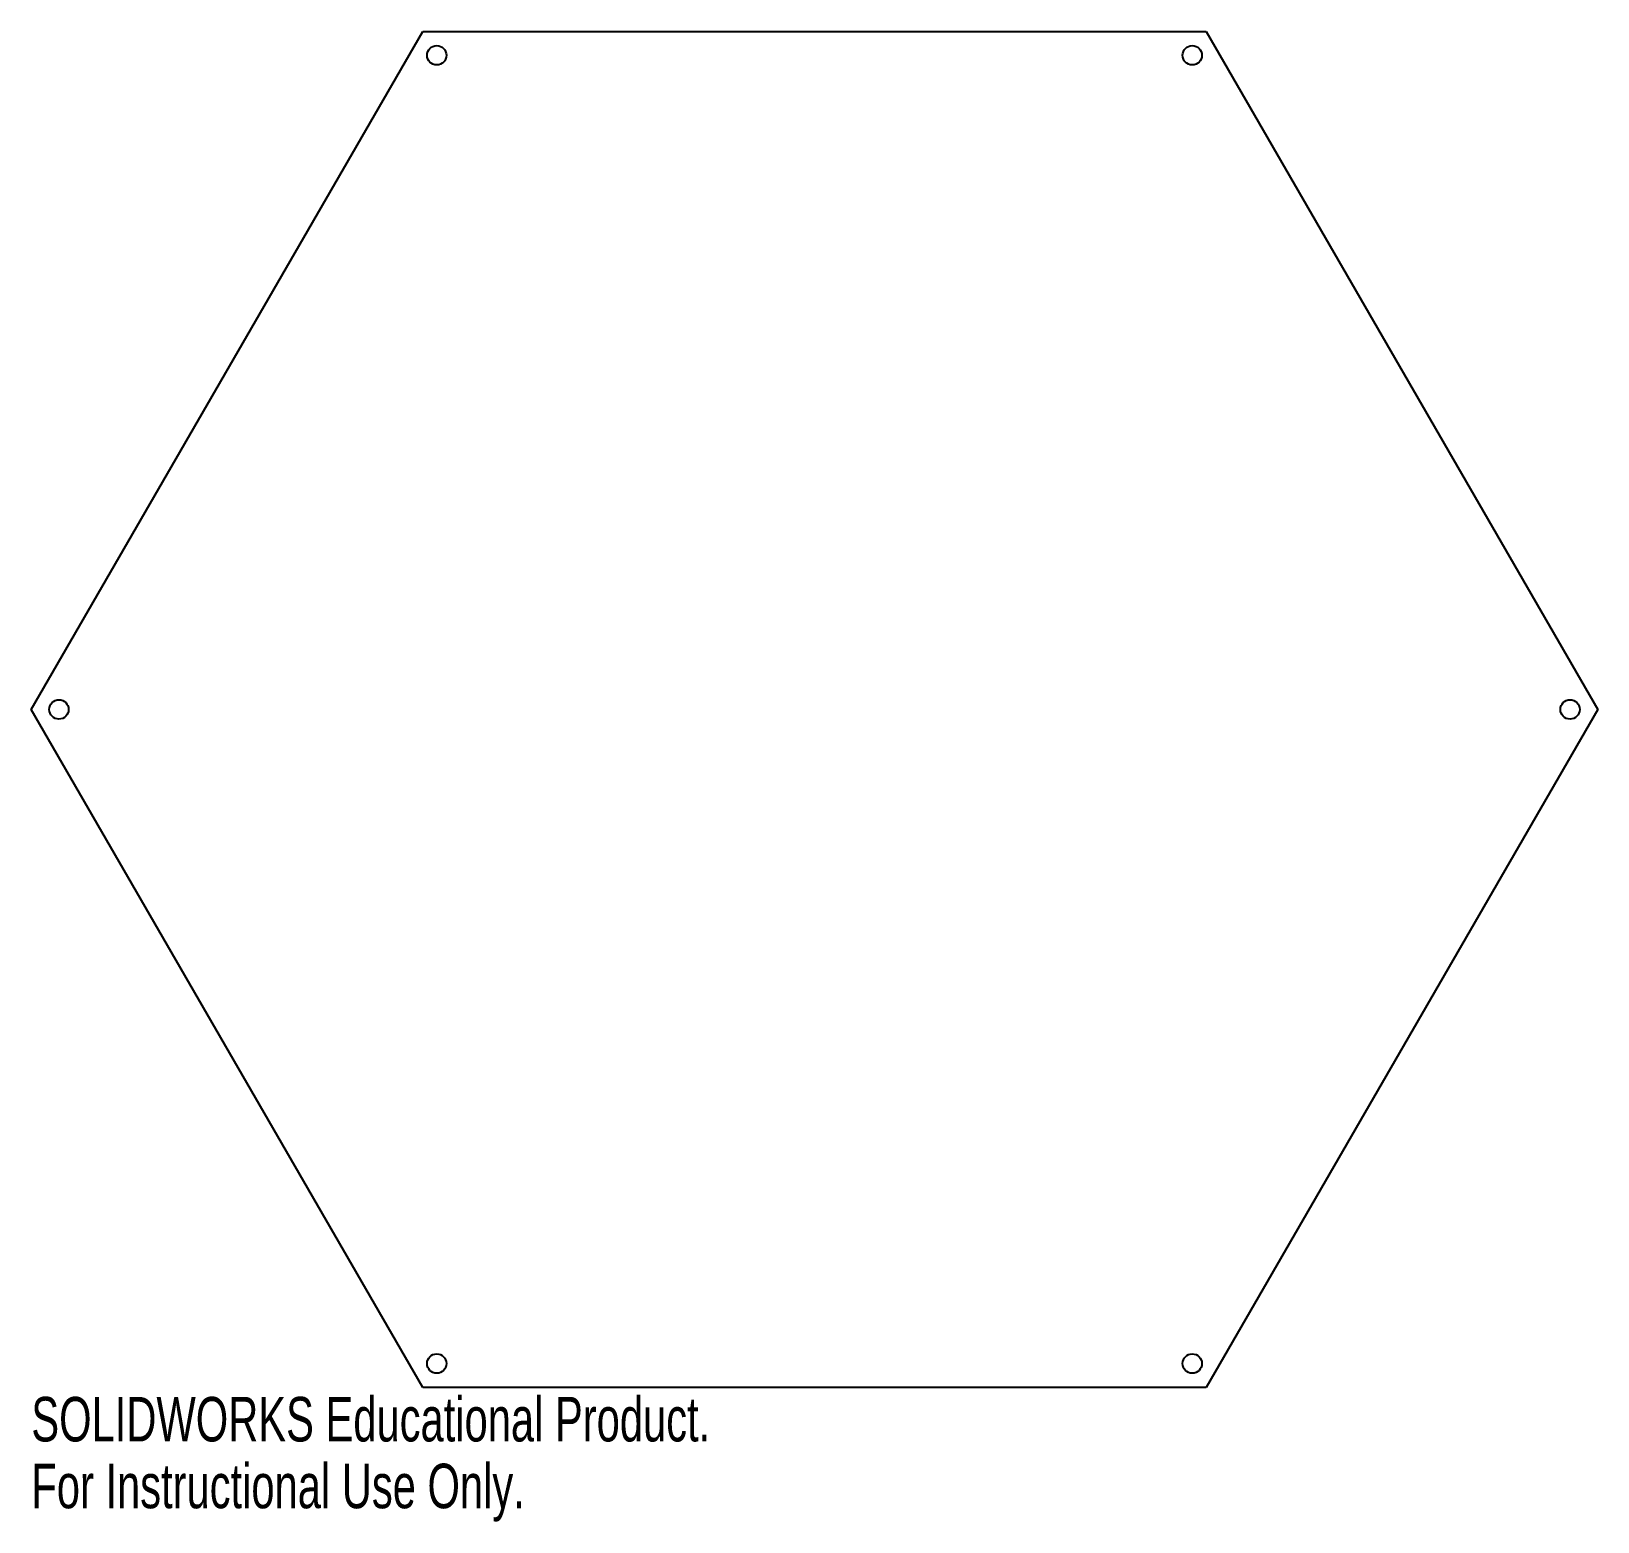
# Model space of a CAD drawing. Header units: millimetres. Extents: x -85 to 85, y -88 to 74.
import ezdxf

# ---------------------------------------------------------------- set-up
doc = ezdxf.new("R2010")
doc.units = ezdxf.units.MM
doc.styles.add('SLDTEXTSTYLE0', font='TXT', dxfattribs={"width": 0.7})

msp = doc.modelspace()

# ---------------------------------------------------------------- linework, layer by layer
at = {"color": 7, "linetype": 'Continuous', "lineweight": 25}
for p, q in [((-85, 0), (-42.5, 73.61)), ((-42.5, 73.61), (42.5, 73.61)), ((42.5, 73.61), (85, 0)), ((-42.5, -73.61), (-85, 0)), ((85, 0), (42.5, -73.61)), ((42.5, -73.61), (-42.5, -73.61))]:
    msp.add_line(p, q, dxfattribs=at)
for centre in [(-41, 71.01), (41, 71.01), (-82, 0), (82, 0), (-41, -71.01), (41, -71.01)]:
    msp.add_circle(centre, 1.05, dxfattribs=at)

# ---------------------------------------------------------------- texts
at = {"color": 7, "linetype": 'Continuous', "char_height": 4.8336, "attachment_point": 1, "style": 'SLDTEXTSTYLE0'}
for s, insert in [('SOLIDWORKS Educational Product.', (-85, -74.63)), ('For Instructional Use Only.', (-85, -81.88))]:
    msp.add_mtext(s, dxfattribs=dict(at, insert=insert))

doc.saveas('drawing.dxf')
